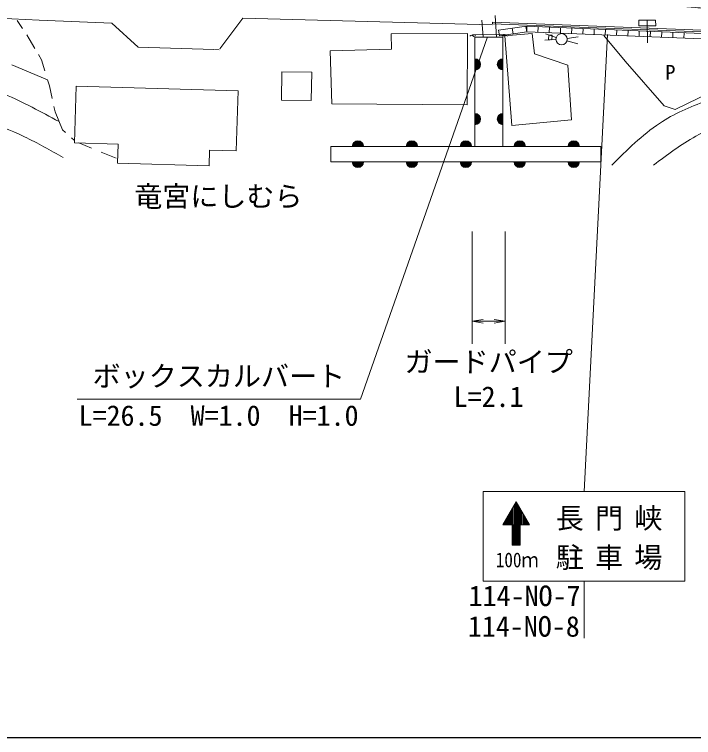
# Model space of a CAD drawing. Units: millimetres, scale not verified. Extents: x 40000 to 680000, y 20000 to 380000.
# Drawn here: x 190614 to 251126, y 205000 to 269430 of the extents above; entities that cross this region are included whole.
import ezdxf
from ezdxf.enums import TextEntityAlignment as Align

# ---------------------------------------------------------------- set-up
doc = ezdxf.new("R2010")
doc.units = ezdxf.units.MM
doc.header["$LTSCALE"] = 1000
doc.linetypes.add('CHAIN', pattern=[18.5, 12, -1.5, 3.5, -1.5])
for name, color, linetype, lineweight in [('M-BGD', 7, 'Continuous', 13), ('M-BMK', 2, 'CHAIN', 13), ('M-STR-HTXT', 7, 'Continuous', 13), ('M-STR-STR3', 7, 'Continuous', 13), ('M-STR-STRC', 7, 'Continuous', 13), ('M-TTL-BAND', 7, 'Continuous', 25)]:
    doc.layers.add(name, color=color, linetype=linetype, lineweight=lineweight)
doc.styles.add('ＭＳ ゴシック', font='')
doc.styles.get('ＭＳ ゴシック').set_extended_font_data('MS Gothic')

# ---------------------------------------------------------------- blocks, each defined once
blk = doc.blocks.new('open_arrow')
at = {"color": 0, "linetype": 'Continuous', "lineweight": -2}
blk.add_lwpolyline([(7.5, 1.25), (0, 0), (7.5, -1.25)], dxfattribs=at)

msp = doc.modelspace()

# ---------------------------------------------------------------- linework, layer by layer
at = {"layer": 'M-BGD'}
for p, q in [((233573, 267421), (233440, 269331)), ((187173, 269208), (192808, 268936)), ((190857, 268901), (191333, 268174)), ((192808, 268936), (199299, 268667)), ((208916, 266373), (210960, 269101)), ((210960, 269101), (233190, 268508)), ((232370, 267421), (232266, 268920)), ((233218, 268598), (233223, 268748)), ((233223, 268748), (258392, 267784)), ((246250, 268910), (247750, 268919)), ((246250, 268910), (246253, 268410)), ((247000, 268915), (247013, 266915)), ((247750, 268919), (247753, 268419)), ((199299, 268667), (201648, 266516)), ((258386, 267634), (233218, 268598)), ((236236, 268373), (233756, 268032)), ((233756, 268032), (233824, 267537)), ((234974, 268199), (235042, 267704)), ((236192, 268367), (236260, 267871)), ((258296, 267487), (236236, 268373)), ((236280, 268371), (236260, 267871)), ((237281, 268331), (237261, 267831)), ((238282, 268291), (238262, 267791)), ((239283, 268250), (239262, 267751)), ((240283, 268210), (240263, 267711)), ((241284, 268170), (241264, 267670)), ((242285, 268130), (242265, 267630)), ((243285, 268090), (243265, 267590)), ((244286, 268050), (244266, 267550)), ((246253, 268410), (247753, 268419)), ((191706, 267602), (191936, 267250)), ((224192, 267718), (230998, 267721)), ((224203, 266330), (224192, 267718)), ((230998, 267721), (230966, 261376)), ((231552, 267630), (234189, 267642)), ((231646, 267421), (231646, 257668)), ((234142, 267421), (231646, 267421)), ((236260, 267871), (233824, 267537)), ((234142, 257668), (234142, 267421)), ((234314, 267515), (236755, 267747)), ((234314, 267515), (234935, 259546)), ((258263, 266988), (236260, 267871)), ((236755, 267747), (236959, 265934)), ((238893, 267378), (237944, 267692)), ((238228, 267588), (238211, 267188)), ((238529, 267574), (238228, 267588)), ((238512, 267175), (238529, 267574)), ((239863, 267291), (240853, 267429)), ((245028, 265258), (243120, 267551)), ((245287, 268009), (245267, 267510)), ((246288, 267969), (246268, 267470)), ((247288, 267929), (247268, 267429)), ((248289, 267889), (248269, 267389)), ((249290, 267849), (249270, 267349)), ((250291, 267808), (250271, 267309)), ((191936, 267250), (192435, 266393)), ((238869, 267191), (237870, 267132)), ((238211, 267188), (238512, 267175)), ((239850, 267090), (240815, 266828)), ((239850, 267088), (240813, 266821)), ((201648, 266516), (208392, 266301)), ((208432, 266300), (208851, 266287)), ((218736, 266187), (224203, 266330)), ((218894, 261459), (218736, 266187)), ((192747, 265856), (193021, 265386)), ((236959, 265934), (239915, 264898)), ((190381, 264956), (193572, 263599)), ((193021, 265386), (193326, 264398)), ((239915, 264898), (240264, 260052)), ((248514, 261278), (245028, 265258)), ((214403, 261808), (214445, 264333)), ((214445, 264333), (217100, 264289)), ((217100, 264289), (217058, 261764)), ((193572, 263599), (193733, 263081)), ((193733, 263081), (193977, 261955)), ((195963, 257995), (196114, 263048)), ((196114, 263048), (210540, 262615)), ((210540, 262615), (210380, 257281)), ((252831, 262608), (249503, 260973)), ((217058, 261764), (214403, 261808)), ((194136, 261226), (194241, 260742)), ((230966, 261376), (218894, 261459)), ((249503, 260973), (248514, 261278)), ((194241, 260742), (194885, 259148)), ((234935, 259546), (240264, 260052)), ((194885, 259148), (195173, 258899)), ((195711, 258434), (195969, 258211)), ((199851, 257879), (195963, 257995)), ((196336, 257984), (197488, 257519)), ((199800, 256188), (199851, 257879)), ((198351, 257170), (199665, 256640)), ((208006, 257353), (207964, 255943)), ((210380, 257281), (208006, 257353)), ((218808, 257668), (218808, 256297)), ((242864, 257668), (218808, 257668)), ((242864, 256297), (242864, 257668)), ((207964, 255943), (199800, 256188)), ((218808, 256297), (242864, 256297))]:
    msp.add_line(p, q, dxfattribs=at)
msp.add_circle((239368, 267221), 500, dxfattribs=at)
for centre, radius, start, end in [((231554, 267130), 500, 90.26684, 135.26684), ((231552, 267630), 150, 180.26684, 0.26684), ((234189, 267642), 150, 180.26684, 0.26684), ((234192, 267142), 500, 45.26684, 90.26684), ((231646, 264983), 500, 270, 90), ((231646, 264983), 500, 270, 90), ((234142, 264983), 500, 90, 270), ((234142, 264983), 500, 90, 270), ((231646, 264983), 450, 270, 90), ((231646, 264983), 400, 270, 90), ((231646, 264983), 350, 270, 90), ((231646, 264983), 300, 270, 90), ((231646, 264983), 250, 270, 90), ((231646, 264983), 200, 270, 90), ((231646, 264983), 150, 270, 90), ((231646, 264983), 100, 270, 90), ((231646, 264983), 50, 270, 90), ((234142, 264983), 450, 90, 270), ((234142, 264983), 400, 90, 270), ((234142, 264983), 350, 90, 270), ((234142, 264983), 300, 90, 270), ((234142, 264983), 250, 90, 270), ((234142, 264983), 200, 90, 270), ((234142, 264983), 150, 90, 270), ((234142, 264983), 100, 90, 270), ((234142, 264983), 50, 90, 270), ((231646, 260107), 500, 270, 90), ((231646, 260107), 500, 270, 90), ((231646, 260107), 450, 270, 90), ((231646, 260107), 400, 270, 90), ((231646, 260107), 350, 270, 90), ((231646, 260107), 300, 270, 90), ((231646, 260107), 250, 270, 90), ((231646, 260107), 200, 270, 90), ((234142, 260107), 500, 90, 270), ((234142, 260107), 500, 90, 270), ((234142, 260107), 450, 90, 270), ((234142, 260107), 400, 90, 270), ((234142, 260107), 350, 90, 270), ((234142, 260107), 300, 90, 270), ((234142, 260107), 250, 90, 270), ((234142, 260107), 200, 90, 270), ((231646, 260107), 150, 270, 90), ((231646, 260107), 100, 270, 90), ((231646, 260107), 50, 270, 90), ((234142, 260107), 150, 90, 270), ((234142, 260107), 100, 90, 270), ((234142, 260107), 50, 90, 270), ((221214, 257668), 500, 0, 180), ((221214, 257668), 500, 0, 180), ((221214, 257668), 450, 0, 180), ((221214, 257668), 400, 0, 180), ((221214, 257668), 350, 0, 180), ((221214, 257668), 300, 0, 180), ((221214, 257668), 250, 0, 180), ((221214, 257668), 200, 0, 180), ((221214, 257668), 150, 0, 180), ((221214, 257668), 100, 0, 180), ((226025, 257668), 500, 0, 180), ((226025, 257668), 500, 0, 180), ((226025, 257668), 450, 0, 180), ((226025, 257668), 400, 0, 180), ((226025, 257668), 350, 0, 180), ((226025, 257668), 300, 0, 180), ((226025, 257668), 250, 0, 180), ((226025, 257668), 200, 0, 180), ((226025, 257668), 150, 0, 180), ((226025, 257668), 100, 0, 180), ((230836, 257668), 500, 0, 180), ((230836, 257668), 500, 0, 180), ((230836, 257668), 450, 0, 180), ((230836, 257668), 400, 0, 180), ((230836, 257668), 350, 0, 180), ((230836, 257668), 300, 0, 180), ((230836, 257668), 250, 0, 180), ((230836, 257668), 200, 0, 180), ((230836, 257668), 150, 0, 180), ((230836, 257668), 100, 0, 180), ((235647, 257668), 500, 0, 180), ((235647, 257668), 500, 0, 180), ((235647, 257668), 450, 0, 180), ((235647, 257668), 400, 0, 180), ((235647, 257668), 350, 0, 180), ((235647, 257668), 300, 0, 180), ((235647, 257668), 250, 0, 180), ((235647, 257668), 200, 0, 180), ((235647, 257668), 150, 0, 180), ((235647, 257668), 100, 0, 180), ((240458, 257668), 500, 0, 180), ((240458, 257668), 500, 0, 180), ((240458, 257668), 450, 0, 180), ((240458, 257668), 400, 0, 180), ((240458, 257668), 350, 0, 180), ((240458, 257668), 300, 0, 180), ((240458, 257668), 250, 0, 180), ((240458, 257668), 200, 0, 180), ((240458, 257668), 150, 0, 180), ((240458, 257668), 100, 0, 180), ((221214, 257668), 50, 0, 180), ((226025, 257668), 50, 0, 180), ((230836, 257668), 50, 0, 180), ((235647, 257668), 50, 0, 180), ((240458, 257668), 50, 0, 180), ((221214, 256297), 500, 180, 0), ((221214, 256297), 500, 180, 0), ((221214, 256297), 450, 180, 0), ((221214, 256297), 400, 180, 0), ((221214, 256297), 350, 180, 0), ((221214, 256297), 300, 180, 0), ((221214, 256297), 250, 180, 0), ((221214, 256297), 200, 180, 0), ((221214, 256297), 150, 180, 0), ((221214, 256297), 100, 180, 0), ((221214, 256297), 50, 180, 0), ((226025, 256297), 500, 180, 0), ((226025, 256297), 500, 180, 0), ((226025, 256297), 450, 180, 0), ((226025, 256297), 400, 180, 0), ((226025, 256297), 350, 180, 0), ((226025, 256297), 300, 180, 0), ((226025, 256297), 250, 180, 0), ((226025, 256297), 200, 180, 0), ((226025, 256297), 150, 180, 0), ((226025, 256297), 100, 180, 0), ((226025, 256297), 50, 180, 0), ((230836, 256297), 500, 180, 0), ((230836, 256297), 500, 180, 0), ((230836, 256297), 450, 180, 0), ((230836, 256297), 400, 180, 0), ((230836, 256297), 350, 180, 0), ((230836, 256297), 300, 180, 0), ((230836, 256297), 250, 180, 0), ((230836, 256297), 200, 180, 0), ((230836, 256297), 150, 180, 0), ((230836, 256297), 100, 180, 0), ((230836, 256297), 50, 180, 0), ((235647, 256297), 500, 180, 0), ((235647, 256297), 500, 180, 0), ((235647, 256297), 450, 180, 0), ((235647, 256297), 400, 180, 0), ((235647, 256297), 350, 180, 0), ((235647, 256297), 300, 180, 0), ((235647, 256297), 250, 180, 0), ((235647, 256297), 200, 180, 0), ((235647, 256297), 150, 180, 0), ((235647, 256297), 100, 180, 0), ((235647, 256297), 50, 180, 0), ((240458, 256297), 500, 180, 0), ((240458, 256297), 500, 180, 0), ((240458, 256297), 450, 180, 0), ((240458, 256297), 400, 180, 0), ((240458, 256297), 350, 180, 0), ((240458, 256297), 300, 180, 0), ((240458, 256297), 250, 180, 0), ((240458, 256297), 200, 180, 0), ((240458, 256297), 150, 180, 0), ((240458, 256297), 100, 180, 0), ((240458, 256297), 50, 180, 0)]:
    msp.add_arc(centre, radius, start, end, dxfattribs=at)
for points, knots in [([(167545, 269172), (170282, 268429), (173019, 267686), (175742, 266899), (178198, 266190), (180642, 265444), (183088, 264682), (185338, 263981), (187589, 263265), (189742, 262325), (191394, 261603), (192989, 260749), (194584, 259894)], [0, 0, 0, 0, 1, 1, 1, 2, 2, 2, 3, 3, 3, 4, 4, 4, 4]), ([(243846, 256007), (245193, 257349), (246540, 258691), (248105, 259727), (249381, 260572), (250801, 261213), (252257, 261722), (254772, 262601), (257392, 263084), (260022, 263448), (263460, 263923), (266916, 264194), (270375, 264418), (273575, 264626), (276778, 264794), (279973, 265066), (284831, 265479), (289670, 266134), (294478, 266953), (297806, 267520), (301118, 268166), (304431, 268811)], [0, 0, 0, 0, 1, 1, 1, 2, 2, 2, 3, 3, 3, 4, 4, 4, 5, 5, 5, 6, 6, 6, 7, 7, 7, 7]), ([(247557, 255998), (248781, 256920), (250005, 257843), (251332, 258586), (253116, 259585), (255087, 260259), (257083, 260779), (260320, 261621), (263622, 262057), (266933, 262396), (272443, 262962), (277979, 263262), (283469, 263942), (288644, 264583), (293778, 265563), (298926, 266423), (301100, 266786), (303277, 267128), (305454, 267470)], [0, 0, 0, 0, 1, 1, 1, 2, 2, 2, 3, 3, 3, 4, 4, 4, 5, 5, 5, 6, 6, 6, 6]), ([(166155, 266947), (168909, 266127), (171663, 265308), (174402, 264451), (177551, 263464), (180681, 262427), (183827, 261401), (186428, 260553), (189040, 259713), (191497, 258536), (192676, 257972), (193819, 257330), (194963, 256688)], [0, 0, 0, 0, 1, 1, 1, 2, 2, 2, 3, 3, 3, 4, 4, 4, 4])]:
    msp.add_open_spline(points, degree=3, knots=knots, dxfattribs=at)
at = {"layer": 'M-BMK'}
msp.add_open_spline([(246159, 270530), (254613, 269731), (263067, 268932), (271523, 269091), (276820, 269190), (282118, 269665), (287400, 270217), (292665, 270767), (297915, 271392), (303165, 272018)], degree=3, knots=[0, 0, 0, 0, 1, 1, 1, 2, 2, 2, 3, 3, 3, 3], dxfattribs=at)
at = {"layer": 'M-STR-STR3'}
for p, q in [((232739, 267336), (221458, 235165)), ((231402, 250091), (231403, 240091)), ((234338, 250091), (234339, 240091)), ((231403, 242091), (234339, 242091)), ((196196, 235164), (221458, 235165))]:
    msp.add_line(p, q, dxfattribs=at)
at = {"layer": 'M-STR-STRC'}
for p, q in [((243474, 267644), (241368, 226921)), ((232393, 221921), (232393, 226921)), ((250348, 226921), (232393, 226921)), ((250348, 221895), (250348, 226921)), ((235325, 225996), (234145, 223952)), ((235131, 223952), (235131, 225660)), ((235234, 223952), (235234, 225838)), ((235325, 225996), (235325, 222147)), ((235325, 225996), (236505, 223952)), ((235415, 225840), (235415, 222147)), ((235460, 225763), (235460, 223982)), ((235560, 223952), (235560, 225589)), ((234692, 223952), (234692, 224900)), ((234748, 223952), (234748, 224996)), ((234812, 223952), (234812, 225108)), ((234869, 223952), (234869, 225206)), ((234925, 223952), (234925, 225304)), ((235028, 223952), (235028, 225482)), ((235646, 223952), (235645, 225441)), ((235742, 223952), (235742, 225274)), ((235838, 223952), (235838, 225108)), ((235937, 223952), (235937, 224936)), ((234322, 223952), (234322, 224258)), ((234378, 223952), (234378, 224356)), ((234449, 223952), (234449, 224478)), ((234506, 223952), (234506, 224577)), ((234565, 223952), (234565, 224680)), ((234621, 223952), (234621, 224776)), ((236023, 223952), (236023, 224787)), ((236115, 223952), (236115, 224627)), ((236208, 223952), (236208, 224467)), ((236304, 223952), (236304, 224300)), ((234145, 223952), (236505, 223952)), ((234251, 223952), (234251, 224094)), ((234965, 223952), (234965, 222147)), ((235065, 223952), (235065, 222147)), ((235124, 222147), (235124, 223952)), ((235179, 223952), (235179, 222147)), ((235252, 222147), (235251, 223952)), ((235456, 223952), (235456, 222147)), ((235557, 223952), (235557, 222147)), ((235627, 222147), (235627, 223952)), ((235685, 223952), (235685, 222147)), ((236373, 223952), (236373, 224113)), ((232393, 218921), (232393, 221921)), ((234965, 222147), (235685, 222147)), ((250348, 218921), (250348, 221895)), ((232393, 218921), (250348, 218921)), ((241368, 218921), (241369, 213843))]:
    msp.add_line(p, q, dxfattribs=at)
at = {"layer": 'M-TTL-BAND'}
msp.add_line((40000, 205000), (579000, 205000), dxfattribs=at)

# ---------------------------------------------------------------- block references
at = {"layer": 'M-STR-STR3', "xscale": 129, "yscale": 129}
msp.add_blockref('open_arrow', (231403, 242091), dxfattribs=at)
at = {"layer": 'M-STR-STR3', "xscale": 129, "yscale": 129, "rotation": 180}
msp.add_blockref('open_arrow', (234339, 242091), dxfattribs=at)

# ---------------------------------------------------------------- texts
at = {"layer": 'M-BGD', "style": 'ＭＳ ゴシック'}
msp.add_text('P', height=1320, dxfattribs=at).set_placement((248616, 263216), align=Align.BOTTOM_LEFT)
at = {"layer": 'M-STR-HTXT', "style": 'ＭＳ ゴシック'}
msp.add_text('竜宮にしむら', height=1833, dxfattribs=at).set_placement((201283, 253227), align=Align.MIDDLE_LEFT)
at = {"layer": 'M-STR-STR3', "style": 'ＭＳ ゴシック'}
for s, p in [('ガードパイプ', (225371, 237011)), ('ボックスカルバート', (197577, 235738)), ('L=2.1', (229746, 233907)), ('L=26.5\u3000W=1.0\u3000H=1.0', (196327, 232226))]:
    msp.add_text(s, height=1833, rotation=0.002, dxfattribs=at).set_placement(p, align=Align.BOTTOM_LEFT)
at = {"layer": 'M-STR-STRC', "style": 'ＭＳ ゴシック', "width": 0.85}
msp.add_text('100ｍ', height=1320, rotation=0.002, dxfattribs=at).set_placement((233505, 219774), align=Align.BOTTOM_LEFT)
at = {"layer": 'M-STR-STRC', "style": 'ＭＳ ゴシック'}
for s, p in [('114-NO-7', (231083, 216160)), ('114-NO-8', (231015, 213436))]:
    msp.add_text(s, height=1833, rotation=0.002, dxfattribs=at).set_placement(p, align=Align.BOTTOM_LEFT)
at = {"layer": 'M-STR-STRC', "char_height": 1833, "attachment_point": 7, "rotation": 0.002, "style": 'ＭＳ ゴシック'}
for s, insert in [('\\T1.4;長門峡', (238848, 223421)), ('\\T1.4;駐車場', (238848, 219921))]:
    msp.add_mtext(s, dxfattribs=dict(at, insert=insert))

doc.saveas('drawing.dxf')
